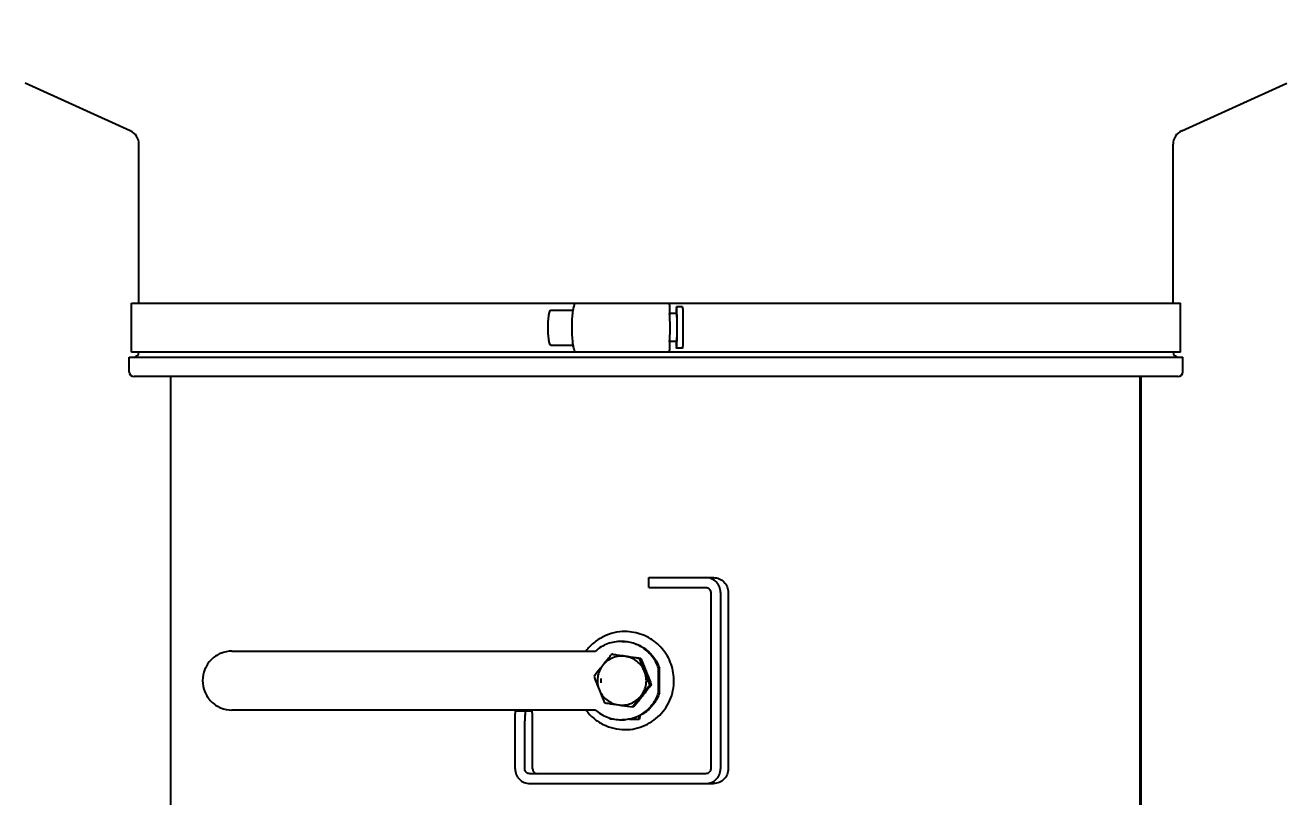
# Model space of a CAD drawing. Header units: millimetres. Extents: x 14017 to 18361, y 6223 to 10695.
# Drawn here: x 14604.1 to 14861.5, y 9135.8 to 9293.2 of the extents above; entities that cross this region are included whole.
import ezdxf

# ---------------------------------------------------------------- set-up
doc = ezdxf.new("R2010")
doc.units = ezdxf.units.MM
doc.header["$LTSCALE"] = 384.175
doc.header["$PDMODE"] = 3
doc.header["$PDSIZE"] = 8
doc.layers.get('0').update_dxf_attribs({"linetype": 'CONTINUOUS'})
doc.layers.get('Defpoints').update_dxf_attribs({"linetype": 'CONTINUOUS'})
doc.styles.get("Standard").update_dxf_attribs({"font": 'calibri.ttf'})
doc.dimstyles.get("Standard").update_dxf_attribs({"dimtxt": 43.75, "dimasz": 43.75, "dimexe": 1.5, "dimexo": 1, "dimtad": 1, "dimdsep": 46, "dimtxsty": 'Standard', "dimblk": '_FILLED', "dimblk1": '_FILLED', "dimblk2": '_FILLED', "dimcen": 0.09, "dimazin": 2, "dimtol": 1, "dimtp": 0.01, "dimtm": 0.01, "dimtfac": 1, "dimtofl": 0, "dimtmove": 0, "dimatfit": 3, "dimldrblk": '_FILLED', "dimfxl": 1, "dimtolj": 1, "dimarcsym": 0})

# ---------------------------------------------------------------- blocks, each defined once
blk = doc.blocks.new('_FILLED')
at = {"color": 0, "linetype": 'ByBlock'}
blk.add_solid([(0, 0), (-1, 0.2143), (-1, -0.2143)], dxfattribs=at)
blk = doc.blocks.new('*D318')
at = {"color": 0, "lineweight": -2}
for p, q in [((14731.81, 10042.94), (14116.23, 10042.94)), ((14117.73, 9999.19), (14117.73, 9045.25)), ((14117.73, 8045.45), (14117.73, 8999.38)), ((14306.55, 8001.7), (14116.23, 8001.7))]:
    blk.add_line(p, q, dxfattribs=at)
at = {"layer": 'Defpoints', "color": 0}
for p in [(14732.81, 10042.94), (14117.73, 8001.7), (14307.55, 8001.7)]:
    blk.add_point(p, dxfattribs=at)
at = {"color": 0, "linetype": 'ByBlock', "lineweight": -2, "xscale": 43.75, "yscale": 43.75, "zscale": 43.75}
for p, rotation in [((14117.73, 10042.94), 90), ((14117.73, 8001.7), 270)]:
    blk.add_blockref('_FILLED', p, dxfattribs=dict(at, rotation=rotation))
at = {"color": 0, "insert": (14117.73, 9022.32), "char_height": 43.75, "attachment_point": 5}
blk.add_mtext('\\A1;\\A1;C', dxfattribs=at)

msp = doc.modelspace()

# ---------------------------------------------------------------- linework, layer by layer
at = {"linetype": 'Continuous'}
for p, q in [((14625.54315, 9271.65553), (14604.0986, 9281.36354)), ((14840.06869, 9271.65553), (14861.51324, 9281.36354)), ((14627.30592, 9236.53502), (14627.30592, 9268.92254)), ((14838.30592, 9236.53502), (14838.30592, 9268.92254)), ((14625.80592, 9226.53502), (14625.80592, 9236.53502)), ((14625.80592, 9236.53502), (14839.80592, 9236.53502)), ((14839.80592, 9226.53502), (14839.80592, 9236.53502)), ((14711.32462, 9235.12255), (14715.91171, 9235.12255)), ((14736.99949, 9234.39204), (14735.5774, 9234.39204)), ((14738.19434, 9235.73813), (14736.99949, 9235.73813)), ((14737.07444, 9234.40452), (14737.07202, 9234.507)), ((14736.99949, 9228.678), (14735.5774, 9228.678)), ((14839.80592, 9226.53502), (14625.80592, 9226.53502)), ((14711.32462, 9227.94749), (14715.91171, 9227.94749)), ((14738.19434, 9227.33192), (14736.99949, 9227.33192)), ((14625.30592, 9222.53502), (14625.30592, 9225.53502)), ((14625.30592, 9225.53502), (14840.30592, 9225.53502)), ((14840.30592, 9222.53502), (14840.30592, 9225.53502)), ((14839.30592, 9221.53502), (14626.30592, 9221.53502)), ((14633.80592, 9070.90129), (14633.80592, 9221.53502)), ((14831.60493, 9070.90129), (14831.60493, 9221.53502)), ((14831.61578, 9221.53502), (14831.61578, 9070.90129)), ((14831.80592, 9070.90129), (14831.80592, 9221.53502)), ((14731.32588, 9178.53502), (14731.32588, 9180.53502)), ((14731.32588, 9180.53502), (14744.55135, 9180.53502)), ((14731.32588, 9178.53502), (14742.98089, 9178.53502)), ((14743.97891, 9177.53502), (14743.97891, 9141.53502)), ((14745.97496, 9177.53502), (14745.97496, 9141.53502)), ((14747.54542, 9177.53502), (14747.54542, 9141.53502)), ((14646.26527, 9165.53502), (14720.4526, 9165.53502)), ((14724.01538, 9164.90091), (14723.73665, 9164.90091)), ((14729.71652, 9164.06336), (14729.4378, 9164.06336)), ((14733.31714, 9157.03246), (14733.31714, 9162.03759)), ((14733.31714, 9162.03759), (14733.5056, 9162.03759)), ((14733.5056, 9157.03246), (14733.5056, 9162.03759)), ((14731.84319, 9158.69748), (14731.56447, 9158.69748)), ((14733.5056, 9157.03246), (14733.31714, 9157.03246)), ((14728.26872, 9154.16914), (14727.99, 9154.16914)), ((14720.4526, 9153.53502), (14646.26527, 9153.53502)), ((14704.05791, 9141.53502), (14704.05791, 9151.33502)), ((14704.18355, 9153.33502), (14707.49879, 9153.33502)), ((14706.05396, 9141.53502), (14706.05396, 9151.33502)), ((14707.62442, 9141.53502), (14707.62442, 9151.33502)), ((14723.3345, 9151.93376), (14723.36398, 9151.71926)), ((14723.36398, 9151.71926), (14724.12316, 9151.71288)), ((14727.41639, 9151.68521), (14729.35192, 9151.66894)), ((14729.35192, 9151.66894), (14729.46489, 9152.4001)), ((14729.41474, 9151.66894), (14729.35192, 9151.66894)), ((14729.5327, 9152.43242), (14729.41474, 9151.66894)), ((14742.98089, 9140.53502), (14707.05199, 9140.53502)), ((14707.05199, 9138.53502), (14744.55135, 9138.53502))]:
    msp.add_line(p, q, dxfattribs=at)
for centre, radius, start, end in [((14624.30592, 9268.92254), 3, 0, 65.6436087), ((14841.30592, 9268.92254), 3, 114.3563913, 180), ((14727.12167, 9233.39601), 11.34591, 170.9817475, 171.1818478), ((14726.62111, 9233.47562), 10.83906, 170.6683711, 170.9826028), ((14617.12568, 9232.37931), 118.46974, 0.8690916, 0.9828463), ((14617.12568, 9230.69074), 118.46974, 359.0171537, 359.1309084), ((14678.55557, 9229.99238), 58.53391, 358.448665, 358.6888497), ((14626.30592, 9226.53502), 1, 270, 0), ((14727.12167, 9229.67404), 11.34591, 188.8181522, 189.0182525), ((14726.62111, 9229.59443), 10.83906, 189.0173972, 189.3316289), ((14839.30592, 9226.53502), 1, 180, 270), ((14626.30592, 9222.53502), 1, 180, 270), ((14839.30592, 9222.53502), 1, 270, 0), ((14725.84364, 9159.53504), 4.31051, 174.2430566, 185.75749)]:
    msp.add_arc(centre, radius, start, end, dxfattribs=at)
for points, knots in [([(14715.92549, 9235.23316), (14715.97915, 9235.55968), (14716.05324, 9235.94959), (14716.28481, 9236.53473), (14716.42868, 9236.53496)], [0, 0, 0, 0, 0.696977082, 1, 1, 1, 1]), ([(14735.4782, 9236.53496), (14735.4911, 9236.53483), (14735.49339, 9236.46275), (14735.51318, 9236.3779), (14735.52196, 9236.18979), (14735.54353, 9235.8328), (14735.56132, 9235.22601), (14735.57291, 9234.70742), (14735.57799, 9234.41143)], [0, 0, 0, 0, 0.018171684, 0.068838502, 0.151995742, 0.266487075, 0.582836974, 1, 1, 1, 1]), ([(14710.78806, 9231.53502), (14710.78806, 9231.99292), (14710.80899, 9232.82741), (14710.91859, 9233.9848), (14711.04222, 9234.64459), (14711.21071, 9235.12255), (14711.32462, 9235.12255)], [0, 0, 0, 0, 0.373102709, 0.690712125, 0.907181489, 1, 1, 1, 1]), ([(14715.68096, 9231.53502), (14715.68096, 9231.86764), (14715.70037, 9233.07015), (14715.77642, 9234.27517), (14715.90987, 9235.13533)], [0, 0, 0, 0, 0.276473749, 1, 1, 1, 1]), ([(14735.58179, 9234.17625), (14735.5849, 9233.97155), (14735.59611, 9233.09118), (14735.60021, 9232.21073), (14735.60021, 9231.53502)], [0, 0, 0, 0, 0.232526273, 1, 1, 1, 1]), ([(14736.99949, 9235.73813), (14736.9696, 9235.73813), (14736.99344, 9235.55654), (14736.94073, 9235.36346), (14736.94422, 9234.91613), (14736.92904, 9234.60064), (14736.92475, 9234.41353)], [0, 0, 0, 0, 0.067500867, 0.262351953, 0.577341614, 1, 1, 1, 1]), ([(14737.07202, 9234.507), (14737.06777, 9234.68126), (14737.05334, 9234.97483), (14737.05531, 9235.39054), (14737.00673, 9235.57011), (14737.02724, 9235.73813), (14736.99949, 9235.73813)], [0, 0, 0, 0, 0.423441204, 0.738264485, 0.93259671, 1, 1, 1, 1]), ([(14736.99949, 9234.39204), (14737.01837, 9234.39204), (14737.00438, 9234.27783), (14737.03741, 9234.15568), (14737.03642, 9233.87376), (14737.05773, 9233.37027), (14737.06468, 9232.57042), (14737.06922, 9231.89952), (14737.06922, 9231.53502)], [0, 0, 0, 0, 0.019802332, 0.076828234, 0.169239801, 0.293565186, 0.617631057, 1, 1, 1, 1]), ([(14737.10207, 9231.53502), (14737.10207, 9231.79659), (14737.09974, 9232.75313), (14737.09028, 9233.70971), (14737.07444, 9234.40452)], [0, 0, 0, 0, 0.273446869, 1, 1, 1, 1]), ([(14738.19436, 9235.73805), (14738.22212, 9235.73772), (14738.20159, 9235.57041), (14738.25011, 9235.38998), (14738.24856, 9234.97537), (14738.27068, 9234.47228), (14738.28021, 9233.83893), (14738.29393, 9232.85032), (14738.29691, 9232.07118), (14738.29691, 9231.53502)], [0, 0, 0, 0, 0.019797974, 0.076858485, 0.169287919, 0.293583035, 0.444994289, 0.617673755, 1, 1, 1, 1]), ([(14711.32459, 9227.94754), (14711.21068, 9227.94761), (14711.0423, 9228.42544), (14710.91853, 9229.08526), (14710.80901, 9230.2426), (14710.78806, 9231.07712), (14710.78806, 9231.53502)], [0, 0, 0, 0, 0.0928141, 0.309264285, 0.626880109, 1, 1, 1, 1]), ([(14715.90987, 9227.93472), (14715.87046, 9228.18875), (14715.72468, 9229.38355), (14715.68096, 9230.58893), (14715.68096, 9231.53502)], [0, 0, 0, 0, 0.213659573, 1, 1, 1, 1]), ([(14735.60021, 9231.53502), (14735.60021, 9231.30412), (14735.59867, 9230.42368), (14735.59165, 9229.54325), (14735.58179, 9228.8938)], [0, 0, 0, 0, 0.262265364, 1, 1, 1, 1]), ([(14737.06922, 9231.53502), (14737.06662, 9231.05845), (14737.07286, 9230.34267), (14737.03788, 9229.39249), (14737.04579, 9228.91157), (14736.99949, 9228.67804)], [0, 0, 0, 0, 0.500154673, 0.750149153, 1, 1, 1, 1]), ([(14737.07415, 9228.65301), (14737.07894, 9228.86154), (14737.09659, 9229.82212), (14737.10207, 9230.78289), (14737.10207, 9231.53502)], [0, 0, 0, 0, 0.217116749, 1, 1, 1, 1]), ([(14738.29691, 9231.53502), (14738.29691, 9230.99887), (14738.29393, 9230.21973), (14738.28021, 9229.23112), (14738.27068, 9228.59777), (14738.24856, 9228.09467), (14738.25011, 9227.68007), (14738.20159, 9227.49964), (14738.22212, 9227.33232), (14738.19436, 9227.332)], [0, 0, 0, 0, 0.382326094, 0.555005529, 0.706416795, 0.830711925, 0.923141393, 0.980201973, 1, 1, 1, 1]), ([(14735.57799, 9228.65862), (14735.57291, 9228.36263), (14735.56132, 9227.84404), (14735.54353, 9227.23725), (14735.52196, 9226.88026), (14735.51318, 9226.69215), (14735.49339, 9226.6073), (14735.4911, 9226.53522), (14735.4782, 9226.53509)], [0, 0, 0, 0, 0.417163026, 0.733512925, 0.848004258, 0.931161498, 0.981828316, 1, 1, 1, 1]), ([(14736.92495, 9228.64819), (14736.92924, 9228.46211), (14736.94434, 9228.14862), (14736.94103, 9227.70359), (14736.99328, 9227.51269), (14736.96986, 9227.3316), (14736.99951, 9227.332)], [0, 0, 0, 0, 0.423011911, 0.737984318, 0.932609832, 1, 1, 1, 1]), ([(14736.99951, 9227.332), (14737.02372, 9227.33232), (14737.00856, 9227.47719), (14737.05027, 9227.63505), (14737.05076, 9227.9977), (14737.06387, 9228.25486), (14737.06802, 9228.40771)], [0, 0, 0, 0, 0.067281247, 0.26077386, 0.575093312, 1, 1, 1, 1]), ([(14716.42868, 9226.53509), (14716.28481, 9226.53532), (14716.05324, 9227.12045), (14715.97915, 9227.51037), (14715.92549, 9227.83689)], [0, 0, 0, 0, 0.303022918, 1, 1, 1, 1]), ([(14745.97496, 9177.53502), (14745.97496, 9177.92519), (14745.81926, 9178.7138), (14745.15313, 9179.7109), (14744.15798, 9180.3788), (14743.37034, 9180.53502), (14742.98089, 9180.53502)], [0, 0, 0, 0, 0.250238283, 0.500322874, 0.750218354, 1, 1, 1, 1]), ([(14744.55135, 9180.53502), (14744.9408, 9180.53502), (14745.72844, 9180.3788), (14746.72359, 9179.7109), (14747.38972, 9178.7138), (14747.54542, 9177.92519), (14747.54542, 9177.53502)], [0, 0, 0, 0, 0.249781646, 0.499677126, 0.749761717, 1, 1, 1, 1]), ([(14742.98089, 9178.53502), (14743.23558, 9178.53502), (14743.76646, 9178.32119), (14743.97891, 9177.79007), (14743.97891, 9177.53502)], [0, 0, 0, 0, 0.499650459, 1, 1, 1, 1]), ([(14726.48668, 9169.53501), (14725.71856, 9169.53505), (14724.17627, 9169.35579), (14721.99064, 9168.56306), (14720.04428, 9167.29002), (14718.97431, 9166.16352), (14718.5125, 9165.54876)], [0, 0, 0, 0, 0.249889208, 0.499828972, 0.749858813, 1, 1, 1, 1]), ([(14736.3998, 9160.6904), (14736.26078, 9161.88795), (14735.5387, 9164.25359), (14733.27166, 9167.16812), (14730.12043, 9169.08898), (14727.69018, 9169.53496), (14726.48668, 9169.53501)], [0, 0, 0, 0, 0.25022417, 0.500304871, 0.750210651, 1, 1, 1, 1]), ([(14725.7338, 9167.53501), (14724.7772, 9167.53504), (14722.84745, 9167.18451), (14721.16977, 9166.16876), (14720.4526, 9165.53502)], [0, 0, 0, 0, 0.499881287, 1, 1, 1, 1]), ([(14733.31714, 9162.03759), (14733.05754, 9162.82737), (14732.28517, 9164.33538), (14730.49116, 9166.12248), (14728.2359, 9167.27131), (14726.56386, 9167.53498), (14725.7338, 9167.53501)], [0, 0, 0, 0, 0.250211197, 0.500265619, 0.750177088, 1, 1, 1, 1]), ([(14725.92225, 9167.53501), (14726.75231, 9167.53498), (14728.42435, 9167.27131), (14730.67961, 9166.12248), (14732.47363, 9164.33538), (14733.246, 9162.82737), (14733.5056, 9162.03759)], [0, 0, 0, 0, 0.249822912, 0.499734381, 0.749788803, 1, 1, 1, 1]), ([(14646.26527, 9165.53502), (14645.48639, 9165.53502), (14643.91112, 9165.22257), (14641.92073, 9163.88682), (14640.58853, 9161.89255), (14640.27712, 9160.31533), (14640.27712, 9159.53502)], [0, 0, 0, 0, 0.249772533, 0.499677137, 0.749770869, 1, 1, 1, 1]), ([(14723.73665, 9164.90091), (14723.58616, 9164.71371), (14722.98203, 9163.96098), (14722.38093, 9163.20581), (14721.93173, 9162.63674)], [0, 0, 0, 0, 0.248846688, 1, 1, 1, 1]), ([(14726.56954, 9164.48213), (14726.13993, 9164.54525), (14725.25973, 9164.55847), (14723.98257, 9164.23518), (14722.83211, 9163.59239), (14722.20103, 9162.9779), (14721.93173, 9162.63674)], [0, 0, 0, 0, 0.24990326, 0.499836051, 0.749856713, 1, 1, 1, 1]), ([(14726.56954, 9164.48213), (14726.33104, 9164.51717), (14725.38665, 9164.65614), (14724.44239, 9164.79601), (14723.73665, 9164.90091)], [0, 0, 0, 0, 0.252542228, 1, 1, 1, 1]), ([(14724.01538, 9164.90091), (14724.25368, 9164.8663), (14725.20985, 9164.72729), (14726.16592, 9164.58757), (14726.88363, 9164.48213)], [0, 0, 0, 0, 0.24922241, 1, 1, 1, 1]), ([(14730.48345, 9161.38042), (14730.32322, 9161.78471), (14729.89476, 9162.55482), (14728.97696, 9163.50141), (14727.84625, 9164.17844), (14726.99922, 9164.41901), (14726.56954, 9164.48213)], [0, 0, 0, 0, 0.250177438, 0.500232367, 0.750162767, 1, 1, 1, 1]), ([(14729.4378, 9164.06336), (14729.1995, 9164.09797), (14728.24333, 9164.23698), (14727.28726, 9164.3767), (14726.56954, 9164.48213)], [0, 0, 0, 0, 0.24922241, 1, 1, 1, 1]), ([(14726.88363, 9164.48213), (14727.12214, 9164.44709), (14728.06653, 9164.30812), (14729.01078, 9164.16825), (14729.71652, 9164.06336)], [0, 0, 0, 0, 0.252542228, 1, 1, 1, 1]), ([(14730.48345, 9161.38042), (14730.39439, 9161.60513), (14730.04212, 9162.49799), (14729.69525, 9163.39298), (14729.4378, 9164.06336)], [0, 0, 0, 0, 0.251832048, 1, 1, 1, 1]), ([(14729.71652, 9164.06336), (14729.80719, 9163.84149), (14730.17104, 9162.94859), (14730.5306, 9162.05395), (14730.79754, 9161.38042)], [0, 0, 0, 0, 0.248589545, 1, 1, 1, 1]), ([(14721.93173, 9162.63674), (14721.7821, 9162.44718), (14721.18959, 9161.69453), (14720.60094, 9160.93887), (14720.16218, 9160.37257)], [0, 0, 0, 0, 0.252117722, 1, 1, 1, 1]), ([(14721.93173, 9162.63674), (14721.6623, 9162.2954), (14721.2108, 9161.53817), (14720.85173, 9160.26857), (14720.832, 9158.94915), (14721.04754, 9158.09406), (14721.20783, 9157.68963)], [0, 0, 0, 0, 0.249919315, 0.499931582, 0.749980508, 1, 1, 1, 1]), ([(14640.27712, 9159.53502), (14640.27712, 9158.75472), (14640.58853, 9157.1775), (14641.92073, 9155.18322), (14643.91112, 9153.84748), (14645.48639, 9153.53502), (14646.26527, 9153.53502)], [0, 0, 0, 0, 0.250229156, 0.500322896, 0.750227492, 1, 1, 1, 1]), ([(14720.16218, 9160.37257), (14720.24746, 9160.15051), (14720.59245, 9159.25481), (14720.94182, 9158.3608), (14721.20783, 9157.68963)], [0, 0, 0, 0, 0.247826538, 1, 1, 1, 1]), ([(14726.4861, 9149.53504), (14727.18619, 9149.53501), (14728.59097, 9149.68371), (14730.60126, 9150.34307), (14732.43022, 9151.40951), (14733.99563, 9152.83576), (14735.22852, 9154.55856), (14736.07425, 9156.50189), (14736.49555, 9158.57855), (14736.48069, 9159.9936), (14736.3998, 9160.6904)], [0, 0, 0, 0, 0.124870744, 0.249762622, 0.374692787, 0.499672253, 0.624703233, 0.749778537, 0.874881908, 1, 1, 1, 1]), ([(14729.75955, 9156.43331), (14730.02899, 9156.77465), (14730.48048, 9157.53188), (14730.83955, 9158.80148), (14730.85928, 9160.1209), (14730.64374, 9160.97599), (14730.48345, 9161.38042)], [0, 0, 0, 0, 0.249919315, 0.499931582, 0.749980508, 1, 1, 1, 1]), ([(14731.56447, 9158.69748), (14731.47381, 9158.91936), (14731.10996, 9159.81225), (14730.75039, 9160.70689), (14730.48345, 9161.38042)], [0, 0, 0, 0, 0.248589545, 1, 1, 1, 1]), ([(14730.79754, 9161.38042), (14730.88661, 9161.15571), (14731.23887, 9160.26285), (14731.58575, 9159.36787), (14731.84319, 9158.69748)], [0, 0, 0, 0, 0.251832048, 1, 1, 1, 1]), ([(14721.20783, 9157.68963), (14721.297, 9157.46464), (14721.65364, 9156.56884), (14722.01568, 9155.6752), (14722.28885, 9155.00669)], [0, 0, 0, 0, 0.251003714, 1, 1, 1, 1]), ([(14721.20783, 9157.68963), (14721.36806, 9157.28534), (14721.7961, 9156.51556), (14722.40939, 9155.88334), (14722.75005, 9155.61337)], [0, 0, 0, 0, 0.500122468, 1, 1, 1, 1]), ([(14725.12174, 9154.58791), (14725.55136, 9154.5248), (14726.43155, 9154.51158), (14727.70872, 9154.83487), (14728.85917, 9155.47766), (14729.49025, 9156.09215), (14729.75955, 9156.43331)], [0, 0, 0, 0, 0.24990326, 0.499836051, 0.749856713, 1, 1, 1, 1]), ([(14725.7338, 9151.53504), (14726.56386, 9151.53506), (14728.2359, 9151.79874), (14730.49116, 9152.94757), (14732.28517, 9154.73466), (14733.05754, 9156.24268), (14733.31714, 9157.03246)], [0, 0, 0, 0, 0.249822912, 0.499734381, 0.749788803, 1, 1, 1, 1]), ([(14733.5056, 9157.03246), (14733.246, 9156.24268), (14732.47363, 9154.73466), (14730.67961, 9152.94757), (14728.42435, 9151.79874), (14726.75231, 9151.53506), (14725.92225, 9151.53504)], [0, 0, 0, 0, 0.250211197, 0.500265619, 0.750177088, 1, 1, 1, 1]), ([(14727.99, 9154.16914), (14728.13523, 9154.3566), (14728.72254, 9155.11331), (14729.31299, 9155.86758), (14729.75955, 9156.43331)], [0, 0, 0, 0, 0.247562639, 1, 1, 1, 1]), ([(14730.07364, 9156.43331), (14729.92371, 9156.24336), (14729.32469, 9155.48655), (14728.72184, 9154.73278), (14728.26872, 9154.16914)], [0, 0, 0, 0, 0.250724072, 1, 1, 1, 1]), ([(14729.75955, 9156.43331), (14729.90949, 9156.62326), (14730.5085, 9157.38007), (14731.11135, 9158.13385), (14731.56447, 9158.69748)], [0, 0, 0, 0, 0.250723892, 1, 1, 1, 1]), ([(14731.84319, 9158.69748), (14731.69796, 9158.51002), (14731.11065, 9157.75332), (14730.52021, 9156.99904), (14730.07364, 9156.43331)], [0, 0, 0, 0, 0.247563249, 1, 1, 1, 1]), ([(14722.28885, 9155.00669), (14722.52222, 9154.972), (14723.46643, 9154.83182), (14724.41075, 9154.69236), (14725.12174, 9154.58791)], [0, 0, 0, 0, 0.24716979, 1, 1, 1, 1]), ([(14722.75005, 9155.61337), (14723.09055, 9155.34353), (14723.84545, 9154.89127), (14724.69206, 9154.65104), (14725.12174, 9154.58791)], [0, 0, 0, 0, 0.500093191, 1, 1, 1, 1]), ([(14725.12174, 9154.58791), (14725.36103, 9154.55276), (14726.31703, 9154.41256), (14727.27315, 9154.27325), (14727.99, 9154.16914)], [0, 0, 0, 0, 0.250313997, 1, 1, 1, 1]), ([(14704.05791, 9151.33502), (14704.05791, 9151.59018), (14704.06214, 9151.96092), (14704.07757, 9152.43169), (14704.09252, 9152.7324), (14704.11055, 9152.97409), (14704.13041, 9153.16666), (14704.15066, 9153.26296), (14704.16836, 9153.33502), (14704.18355, 9153.33502)], [0, 0, 0, 0, 0.380402445, 0.552316347, 0.703133678, 0.827098902, 0.919581719, 0.977346252, 1, 1, 1, 1]), ([(14706.1796, 9153.33502), (14706.16441, 9153.33502), (14706.14671, 9153.26296), (14706.12646, 9153.16666), (14706.1066, 9152.97409), (14706.08857, 9152.7324), (14706.07362, 9152.43169), (14706.05819, 9151.96092), (14706.05396, 9151.59018), (14706.05396, 9151.33502)], [0, 0, 0, 0, 0.022653748, 0.080418281, 0.172901098, 0.296866322, 0.447683653, 0.619597555, 1, 1, 1, 1]), ([(14707.62442, 9151.33502), (14707.62442, 9151.59018), (14707.6202, 9151.96092), (14707.60477, 9152.43169), (14707.58982, 9152.7324), (14707.57179, 9152.97409), (14707.55192, 9153.16666), (14707.53168, 9153.26296), (14707.51398, 9153.33502), (14707.49879, 9153.33502)], [0, 0, 0, 0, 0.380402445, 0.552316347, 0.703133678, 0.827098902, 0.919581719, 0.977346252, 1, 1, 1, 1]), ([(14718.50693, 9153.52871), (14718.96859, 9152.91293), (14720.03868, 9151.78449), (14721.98613, 9150.50907), (14724.17353, 9149.71471), (14725.71726, 9149.53507), (14726.4861, 9149.53504)], [0, 0, 0, 0, 0.250141715, 0.500171548, 0.750110842, 1, 1, 1, 1]), ([(14720.4526, 9153.53502), (14721.16977, 9152.90129), (14722.84745, 9151.88554), (14724.7772, 9151.535), (14725.7338, 9151.53504)], [0, 0, 0, 0, 0.500118713, 1, 1, 1, 1]), ([(14704.05791, 9141.53502), (14704.05791, 9141.14486), (14704.21362, 9140.35624), (14704.87974, 9139.35915), (14705.87489, 9138.69125), (14706.66253, 9138.53502), (14707.05199, 9138.53502)], [0, 0, 0, 0, 0.250238283, 0.500322874, 0.750218354, 1, 1, 1, 1]), ([(14707.05199, 9140.53502), (14706.7973, 9140.53502), (14706.26641, 9140.74886), (14706.05396, 9141.27998), (14706.05396, 9141.53502)], [0, 0, 0, 0, 0.499650459, 1, 1, 1, 1]), ([(14707.62442, 9141.53502), (14707.62442, 9141.27998), (14707.83687, 9140.74886), (14708.36776, 9140.53502), (14708.62245, 9140.53502)], [0, 0, 0, 0, 0.500349418, 1, 1, 1, 1]), ([(14743.97891, 9141.53502), (14743.97891, 9141.27998), (14743.76646, 9140.74886), (14743.23558, 9140.53502), (14742.98089, 9140.53502)], [0, 0, 0, 0, 0.500349418, 1, 1, 1, 1]), ([(14742.98089, 9138.53502), (14743.37034, 9138.53502), (14744.15798, 9138.69125), (14745.15313, 9139.35915), (14745.81926, 9140.35624), (14745.97496, 9141.14486), (14745.97496, 9141.53502)], [0, 0, 0, 0, 0.249781646, 0.499677126, 0.749761717, 1, 1, 1, 1]), ([(14747.54542, 9141.53502), (14747.54542, 9141.14486), (14747.38972, 9140.35624), (14746.72359, 9139.35915), (14745.72844, 9138.69125), (14744.9408, 9138.53502), (14744.55135, 9138.53502)], [0, 0, 0, 0, 0.250238283, 0.500322874, 0.750218354, 1, 1, 1, 1])]:
    msp.add_open_spline(points, degree=3, knots=knots, dxfattribs=at)

# ---------------------------------------------------------------- dimensions: what is measured, and where the dimension line sits
dim = msp.add_linear_dim(base=(14117.73012, 8001.69523), p1=(14732.80592, 10042.93502), p2=(14307.54526, 8001.69523), angle=90, text='\\A1;C', dimstyle='Standard', override={"dimtad": 0, "dimtih": 1, "dimtoh": 1, "dimdec": 4, "dimzin": 0, "dimtxsty": 'Standard', "dimcen": 62.865, "dimadec": 0, "dimazin": 0, "dimtdec": 4, "dimtzin": 0})
dim.commit()
dim.dimension.update_dxf_attribs({"geometry": '*D318', "text_midpoint": (14117.73012, 9022.31513)})

doc.saveas('drawing.dxf')
